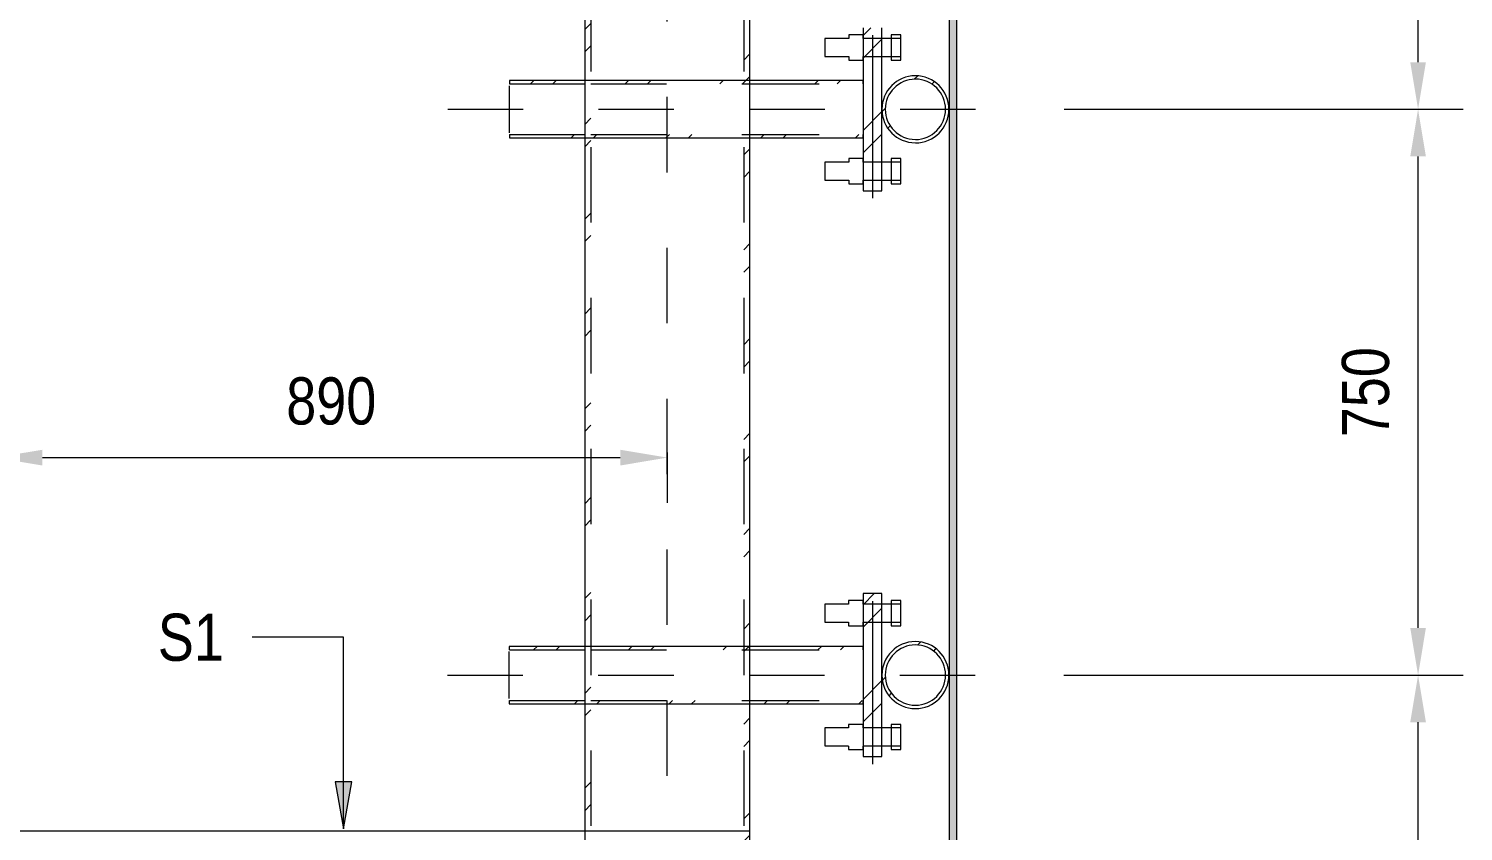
# Model space of a CAD drawing. Header units: metres. Extents: x -1109.9 to -1078.3, y 2.7 to 25.4.
# Drawn here: x -1091.256 to -1089.354, y 22.204 to 23.268 of the extents above; entities that cross this region are included whole.
import ezdxf

# ---------------------------------------------------------------- set-up
doc = ezdxf.new("R2010")
doc.units = ezdxf.units.M
doc.linetypes.add('JacobsCenter', pattern=[0.015, 0.009, -0.0015, 0.003, -0.0015])
doc.linetypes.add('JacobsDash', pattern=[0.0045, 0.003, -0.0015])
doc.layers.get('Defpoints').update_dxf_attribs({"color": 41})
for name, color, linetype, lineweight in [('A-ANNO-DIMS', 7, 'Continuous', 9), ('A-DETL', 7, 'Continuous', 13), ('A-GENM', 7, 'Continuous', 35), ('A-SIGN', 7, 'Continuous', 9), ('G-ANNO-TEXT', 7, 'Continuous', 9), ('S-BEAM', 7, 'Continuous', 50), ('S-BEAM-HDLN', 7, 'JacobsDash', 18), ('S-FSTN', 7, 'Continuous', 18)]:
    doc.layers.add(name, color=color, linetype=linetype, lineweight=lineweight)
doc.styles.add('Arial Narrow', font='ARIALN.TTF', dxfattribs={"height": 0.0625})
doc.dimstyles.new('Dimension_Standard_O__mm_', dxfattribs={"dimscale": 0.3048, "dimtxt": 0.063964, "dimasz": 0.205052, "dimexe": 0.19685, "dimexo": 0.123031, "dimgap": 0.123031, "dimtad": 1, "dimdec": 0, "dimlfac": 1000, "dimzin": 0, "dimdsep": 46, "dimtxsty": 'Arial Narrow', "dimsah": 1, "dimcen": 0.09, "dimaunit": 1, "dimadec": 4, "dimazin": 0, "dimtfac": 1, "dimtdec": 4, "dimtix": 1, "dimtmove": 0, "dimatfit": 3, "dimfxl": 1, "dimtvp": 1, "dimtfill": 1, "dimtolj": 1, "dimtzin": 0, "dimlwd": 18, "dimlwe": 18, "dimarcsym": 2})
pattern_1 = [(45, (-1107.369, 22.258), (-0.0628618, 0.0628618), []), (45, (-1107.369, 22.354), (-0.0628618, 0.0628618), [])]

# ---------------------------------------------------------------- blocks, each defined once
blk = doc.blocks.new('T2D_STATIC SIGN BRACKET_BR-8_ - SIGN BRACKET 400x400-9299522-DRG-2873202 - TRUSS TYPE T2')
at = {"layer": 'A-GENM', "lineweight": 9}
h = blk.add_hatch(dxfattribs=at)
h.set_pattern_fill('FP_2', color=256, style=0, pattern_type=2)
h.set_pattern_definition(pattern_1)
h.paths.add_polyline_path([(-1107.4049, 20.6111), (-1107.4049, 25.1111), (-1107.4131, 25.1111), (-1107.4131, 20.6111)])
h.paths.add_polyline_path([(-1107.624, 20.6111), (-1107.6158, 20.6111), (-1107.6158, 25.1111), (-1107.624, 25.1111), (-1107.624, 20.6493)])
h = blk.add_hatch(dxfattribs=at)
h.set_pattern_fill('FP_2', color=256, style=0, pattern_type=2)
h.set_pattern_definition(pattern_1)
h.paths.add_polyline_path([(-1107.1855, 23.1167), (-1107.174, 23.1182), (-1107.1633, 23.1226), (-1107.1541, 23.1297), (-1107.147, 23.1389), (-1107.1426, 23.1496), (-1107.1411, 23.1611), (-1107.1426, 23.1726), (-1107.147, 23.1833), (-1107.1541, 23.1926), (-1107.1633, 23.1996), (-1107.174, 23.2041), (-1107.1855, 23.2056), (-1107.197, 23.2041), (-1107.2078, 23.1996), (-1107.217, 23.1926), (-1107.224, 23.1833), (-1107.2285, 23.1726), (-1107.23, 23.1611), (-1107.2285, 23.1496), (-1107.224, 23.1389), (-1107.217, 23.1297), (-1107.2078, 23.1226), (-1107.197, 23.1182)])
h.paths.add_polyline_path([(-1107.1855, 23.1212), (-1107.1959, 23.1225), (-1107.2055, 23.1265), (-1107.2138, 23.1329), (-1107.2201, 23.1411), (-1107.2241, 23.1508), (-1107.2255, 23.1611), (-1107.2241, 23.1715), (-1107.2201, 23.1811), (-1107.2138, 23.1894), (-1107.2055, 23.1957), (-1107.1959, 23.1997), (-1107.1855, 23.2011), (-1107.1752, 23.1997), (-1107.1656, 23.1957), (-1107.1573, 23.1894), (-1107.1509, 23.1811), (-1107.1469, 23.1715), (-1107.1456, 23.1611), (-1107.1469, 23.1508), (-1107.1509, 23.1411), (-1107.1573, 23.1329), (-1107.1656, 23.1265), (-1107.1752, 23.1225)])
h = blk.add_hatch(dxfattribs=at)
h.set_pattern_fill('FP_2', color=256, style=0, pattern_type=2)
h.set_pattern_definition(pattern_1)
h.paths.add_polyline_path([(-1107.1855, 22.3667), (-1107.174, 22.3682), (-1107.1633, 22.3726), (-1107.1541, 22.3797), (-1107.147, 22.3889), (-1107.1426, 22.3996), (-1107.1411, 22.4111), (-1107.1426, 22.4226), (-1107.147, 22.4333), (-1107.1541, 22.4426), (-1107.1633, 22.4496), (-1107.174, 22.4541), (-1107.1855, 22.4556), (-1107.197, 22.4541), (-1107.2078, 22.4496), (-1107.217, 22.4426), (-1107.224, 22.4333), (-1107.2285, 22.4226), (-1107.23, 22.4111), (-1107.2285, 22.3996), (-1107.224, 22.3889), (-1107.217, 22.3797), (-1107.2078, 22.3726), (-1107.197, 22.3682)])
h.paths.add_polyline_path([(-1107.1855, 22.3712), (-1107.1959, 22.3725), (-1107.2055, 22.3765), (-1107.2138, 22.3829), (-1107.2201, 22.3911), (-1107.2241, 22.4008), (-1107.2255, 22.4111), (-1107.2241, 22.4215), (-1107.2201, 22.4311), (-1107.2138, 22.4394), (-1107.2055, 22.4457), (-1107.1959, 22.4497), (-1107.1855, 22.4511), (-1107.1752, 22.4497), (-1107.1656, 22.4457), (-1107.1573, 22.4394), (-1107.1509, 22.4311), (-1107.1469, 22.4215), (-1107.1456, 22.4111), (-1107.1469, 22.4008), (-1107.1509, 22.3911), (-1107.1573, 22.3829), (-1107.1656, 22.3765), (-1107.1752, 22.3725)])
at = {"layer": 'S-BEAM-HDLN', "linetype": 'Continuous', "lineweight": 9}
h = blk.add_hatch(dxfattribs=at)
h.set_pattern_fill('FP_2', color=256, style=0, pattern_type=2)
h.set_pattern_definition(pattern_1)
h.paths.add_polyline_path([(-1107.724, 23.1231), (-1107.2549, 23.1231), (-1107.2549, 23.1276), (-1107.724, 23.1276)])
h.paths.add_polyline_path([(-1107.2549, 23.1947), (-1107.2549, 23.1992), (-1107.724, 23.1992), (-1107.724, 23.1947), (-1107.3255, 23.1947)])
h = blk.add_hatch(dxfattribs=at)
h.set_pattern_fill('FP_2', color=256, style=0, pattern_type=2)
h.set_pattern_definition(pattern_1)
h.paths.add_polyline_path([(-1107.7242, 22.3731), (-1107.2549, 22.3731), (-1107.2549, 22.3776), (-1107.7242, 22.3776)])
h.paths.add_polyline_path([(-1107.2549, 22.4447), (-1107.2549, 22.4492), (-1107.7242, 22.4492), (-1107.7242, 22.4447), (-1107.3255, 22.4447)])
at = {"layer": 'S-FSTN', "lineweight": 9}
h = blk.add_hatch(dxfattribs=at)
h.set_pattern_fill('FP_2', color=256, style=0, pattern_type=2)
h.set_pattern_definition(pattern_1)
h.paths.add_polyline_path([(-1107.2299, 23.0531), (-1107.2299, 23.2692), (-1107.2549, 23.2692), (-1107.2549, 23.0531)])
h = blk.add_hatch(dxfattribs=at)
h.set_pattern_fill('FP_2', color=256, style=0, pattern_type=2)
h.set_pattern_definition(pattern_1)
h.paths.add_polyline_path([(-1107.2299, 22.3031), (-1107.2299, 22.5192), (-1107.2549, 22.5192), (-1107.2549, 22.3031)])
at = {"layer": 'A-GENM', "lineweight": 13}
for p, q in [((-1107.624, 23.8775), (-1107.624, 23.1947)), ((-1107.4049, 23.1947), (-1107.4049, 23.8775)), ((-1107.2549, 23.2692), (-1107.2549, 23.2552)), ((-1107.2549, 23.2551), (-1107.2549, 23.2312)), ((-1107.2299, 23.2552), (-1107.2299, 23.2692)), ((-1107.2299, 23.2312), (-1107.2299, 23.2551)), ((-1107.2549, 23.2311), (-1107.2549, 23.1992)), ((-1107.2299, 23.0911), (-1107.2299, 23.2311)), ((-1107.624, 23.1992), (-1107.724, 23.1992)), ((-1107.724, 23.1992), (-1107.724, 23.1947)), ((-1107.6158, 23.1992), (-1107.6239, 23.1992)), ((-1107.4131, 23.1992), (-1107.6157, 23.1992)), ((-1107.4049, 23.1992), (-1107.413, 23.1992)), ((-1107.2549, 23.1992), (-1107.4048, 23.1992)), ((-1107.2549, 23.1947), (-1107.2549, 23.1992)), ((-1107.2549, 23.1991), (-1107.2549, 23.1947)), ((-1107.724, 23.1611), (-1107.724, 23.1923)), ((-1107.624, 23.1946), (-1107.624, 23.1276)), ((-1107.4049, 23.1276), (-1107.4049, 23.1946)), ((-1107.2549, 23.1946), (-1107.2549, 23.1276)), ((-1107.724, 23.13), (-1107.724, 23.1611)), ((-1107.724, 23.1275), (-1107.724, 23.1231)), ((-1107.724, 23.1231), (-1107.624, 23.1231)), ((-1107.624, 23.1275), (-1107.624, 22.4447)), ((-1107.6239, 23.1231), (-1107.6158, 23.1231)), ((-1107.6157, 23.1231), (-1107.4131, 23.1231)), ((-1107.413, 23.1231), (-1107.4049, 23.1231)), ((-1107.4049, 22.4447), (-1107.4049, 23.1275)), ((-1107.4048, 23.1231), (-1107.2549, 23.1231)), ((-1107.2549, 23.1275), (-1107.2549, 23.1231)), ((-1107.2549, 23.1231), (-1107.2549, 23.1275)), ((-1107.2549, 23.123), (-1107.2549, 23.0911)), ((-1107.2549, 23.091), (-1107.2549, 23.0671)), ((-1107.2299, 23.0671), (-1107.2299, 23.091)), ((-1107.2549, 23.067), (-1107.2549, 23.0531)), ((-1107.2299, 23.0531), (-1107.2299, 23.067)), ((-1107.2549, 23.0531), (-1107.2299, 23.0531)), ((-1107.2299, 22.5192), (-1107.2549, 22.5192)), ((-1107.2549, 22.5192), (-1107.2549, 22.5052)), ((-1107.2299, 22.5052), (-1107.2299, 22.5192)), ((-1107.2549, 22.5051), (-1107.2549, 22.4812)), ((-1107.2299, 22.4812), (-1107.2299, 22.5051)), ((-1107.2549, 22.4811), (-1107.2549, 22.4492)), ((-1107.2299, 22.3411), (-1107.2299, 22.4811)), ((-1107.624, 22.4492), (-1107.7242, 22.4492)), ((-1107.7242, 22.4492), (-1107.7242, 22.4447)), ((-1107.7242, 22.4111), (-1107.7242, 22.4423)), ((-1107.624, 22.4446), (-1107.624, 22.3776)), ((-1107.6158, 22.4492), (-1107.6239, 22.4492)), ((-1107.4131, 22.4492), (-1107.6157, 22.4492)), ((-1107.4049, 22.4492), (-1107.413, 22.4492)), ((-1107.4049, 22.3776), (-1107.4049, 22.4446)), ((-1107.2549, 22.4492), (-1107.4048, 22.4492)), ((-1107.2549, 22.4447), (-1107.2549, 22.4492)), ((-1107.2549, 22.4491), (-1107.2549, 22.4447)), ((-1107.2549, 22.4446), (-1107.2549, 22.3776)), ((-1107.7242, 22.38), (-1107.7242, 22.4111)), ((-1107.7242, 22.3775), (-1107.7242, 22.3731)), ((-1107.624, 22.3775), (-1107.624, 21.6197)), ((-1107.4049, 21.6197), (-1107.4049, 22.3775)), ((-1107.2549, 22.3775), (-1107.2549, 22.3731)), ((-1107.2549, 22.3731), (-1107.2549, 22.3775)), ((-1107.7242, 22.3731), (-1107.624, 22.3731)), ((-1107.6239, 22.3731), (-1107.6158, 22.3731)), ((-1107.6157, 22.3731), (-1107.4131, 22.3731)), ((-1107.413, 22.3731), (-1107.4049, 22.3731)), ((-1107.4048, 22.3731), (-1107.2549, 22.3731)), ((-1107.2549, 22.373), (-1107.2549, 22.3411)), ((-1107.2549, 22.341), (-1107.2549, 22.3171)), ((-1107.2299, 22.3171), (-1107.2299, 22.341)), ((-1107.2549, 22.317), (-1107.2549, 22.3031)), ((-1107.2549, 22.3031), (-1107.2299, 22.3031)), ((-1107.2299, 22.3031), (-1107.2299, 22.317))]:
    blk.add_line(p, q, dxfattribs=at)
for centre, radius, start, end in [((-1107.1855, 23.1611), 0.0444, 90, 270), ((-1107.1855, 23.1611), 0.0399, 90, 270), ((-1107.1855, 23.1611), 0.0445, 270, 90), ((-1107.1855, 23.1611), 0.04, 270, 90), ((-1107.1855, 22.4111), 0.0444, 90, 270), ((-1107.1855, 22.4111), 0.0445, 270, 90), ((-1107.1855, 22.4111), 0.0399, 90, 270), ((-1107.1855, 22.4111), 0.04, 270, 90)]:
    blk.add_arc(centre, radius, start, end, dxfattribs=at)
at = {"layer": 'S-BEAM-HDLN', "lineweight": 13}
for p, q in [((-1107.6158, 25.1111), (-1107.6158, 20.6111)), ((-1107.4131, 25.1111), (-1107.4131, 20.6111)), ((-1107.724, 23.1947), (-1107.6158, 23.1947)), ((-1107.6157, 23.1947), (-1107.4131, 23.1947)), ((-1107.413, 23.1947), (-1107.2549, 23.1947)), ((-1107.724, 23.1276), (-1107.6158, 23.1276)), ((-1107.6157, 23.1276), (-1107.4131, 23.1276)), ((-1107.413, 23.1276), (-1107.2549, 23.1276)), ((-1107.7242, 22.4447), (-1107.7241, 22.4447)), ((-1107.724, 22.4447), (-1107.6158, 22.4447)), ((-1107.6157, 22.4447), (-1107.4131, 22.4447)), ((-1107.413, 22.4447), (-1107.2549, 22.4447)), ((-1107.7242, 22.3776), (-1107.7241, 22.3776)), ((-1107.724, 22.3776), (-1107.6158, 22.3776)), ((-1107.6157, 22.3776), (-1107.4131, 22.3776)), ((-1107.413, 22.3776), (-1107.2549, 22.3776))]:
    blk.add_line(p, q, dxfattribs=at)
at = {"layer": 'S-FSTN', "lineweight": 13}
for p, q in [((-1107.2739, 23.2552), (-1107.3057, 23.2552)), ((-1107.3057, 23.2552), (-1107.3057, 23.2312)), ((-1107.2549, 23.2599), (-1107.2739, 23.2599)), ((-1107.2739, 23.2599), (-1107.2739, 23.2552)), ((-1107.2549, 23.2552), (-1107.2549, 23.2599)), ((-1107.2049, 23.2552), (-1107.2549, 23.2552)), ((-1107.2049, 23.2599), (-1107.2176, 23.2599)), ((-1107.2176, 23.2599), (-1107.2176, 23.2552)), ((-1107.2176, 23.2551), (-1107.2176, 23.2312)), ((-1107.2049, 23.2552), (-1107.2049, 23.2599)), ((-1107.2049, 23.2312), (-1107.2049, 23.2552)), ((-1107.2049, 23.2312), (-1107.2049, 23.2551)), ((-1107.3057, 23.2312), (-1107.2739, 23.2312)), ((-1107.2739, 23.2311), (-1107.2739, 23.2264)), ((-1107.2739, 23.2264), (-1107.2549, 23.2264)), ((-1107.2549, 23.2312), (-1107.2049, 23.2312)), ((-1107.2549, 23.2264), (-1107.2549, 23.2311)), ((-1107.2176, 23.2311), (-1107.2176, 23.2264)), ((-1107.2176, 23.2264), (-1107.2049, 23.2264)), ((-1107.2049, 23.2264), (-1107.2049, 23.2311)), ((-1107.2739, 23.0911), (-1107.3057, 23.0911)), ((-1107.3057, 23.0911), (-1107.3057, 23.0671)), ((-1107.2549, 23.0958), (-1107.2739, 23.0958)), ((-1107.2739, 23.0958), (-1107.2739, 23.0911)), ((-1107.2549, 23.0911), (-1107.2549, 23.0958)), ((-1107.2049, 23.0911), (-1107.2549, 23.0911)), ((-1107.2049, 23.0958), (-1107.2176, 23.0958)), ((-1107.2176, 23.0958), (-1107.2176, 23.0911)), ((-1107.2176, 23.091), (-1107.2176, 23.0671)), ((-1107.2049, 23.0911), (-1107.2049, 23.0958)), ((-1107.2049, 23.0671), (-1107.2049, 23.0911)), ((-1107.2049, 23.0671), (-1107.2049, 23.091)), ((-1107.3057, 23.0671), (-1107.2739, 23.0671)), ((-1107.2739, 23.067), (-1107.2739, 23.0623)), ((-1107.2739, 23.0623), (-1107.2549, 23.0623)), ((-1107.2549, 23.0671), (-1107.2049, 23.0671)), ((-1107.2549, 23.0623), (-1107.2549, 23.067)), ((-1107.2176, 23.067), (-1107.2176, 23.0623)), ((-1107.2176, 23.0623), (-1107.2049, 23.0623)), ((-1107.2049, 23.0623), (-1107.2049, 23.067)), ((-1107.2549, 22.5099), (-1107.274, 22.5099)), ((-1107.274, 22.5099), (-1107.274, 22.5052)), ((-1107.2549, 22.5052), (-1107.2549, 22.5099)), ((-1107.2049, 22.5099), (-1107.2176, 22.5099)), ((-1107.2176, 22.5099), (-1107.2176, 22.5052)), ((-1107.2049, 22.5052), (-1107.2049, 22.5099)), ((-1107.274, 22.5052), (-1107.3057, 22.5052)), ((-1107.3057, 22.5052), (-1107.3057, 22.4812)), ((-1107.2049, 22.5052), (-1107.2549, 22.5052)), ((-1107.2176, 22.5051), (-1107.2176, 22.4812)), ((-1107.2049, 22.4812), (-1107.2049, 22.5052)), ((-1107.2049, 22.4812), (-1107.2049, 22.5051)), ((-1107.3057, 22.4812), (-1107.274, 22.4812)), ((-1107.274, 22.4811), (-1107.274, 22.4764)), ((-1107.274, 22.4764), (-1107.2549, 22.4764)), ((-1107.2549, 22.4812), (-1107.2049, 22.4812)), ((-1107.2549, 22.4764), (-1107.2549, 22.4811)), ((-1107.2176, 22.4811), (-1107.2176, 22.4764)), ((-1107.2176, 22.4764), (-1107.2049, 22.4764)), ((-1107.2049, 22.4764), (-1107.2049, 22.4811)), ((-1107.274, 22.3411), (-1107.3057, 22.3411)), ((-1107.3057, 22.3411), (-1107.3057, 22.3171)), ((-1107.2549, 22.3458), (-1107.274, 22.3458)), ((-1107.274, 22.3458), (-1107.274, 22.3411)), ((-1107.2549, 22.3411), (-1107.2549, 22.3458)), ((-1107.2049, 22.3411), (-1107.2549, 22.3411)), ((-1107.2049, 22.3458), (-1107.2176, 22.3458)), ((-1107.2176, 22.3458), (-1107.2176, 22.3411)), ((-1107.2176, 22.341), (-1107.2176, 22.3171)), ((-1107.2049, 22.3411), (-1107.2049, 22.3458)), ((-1107.2049, 22.3171), (-1107.2049, 22.3411)), ((-1107.2049, 22.3171), (-1107.2049, 22.341)), ((-1107.3057, 22.3171), (-1107.274, 22.3171)), ((-1107.274, 22.317), (-1107.274, 22.3123)), ((-1107.274, 22.3123), (-1107.2549, 22.3123)), ((-1107.2549, 22.3171), (-1107.2049, 22.3171)), ((-1107.2549, 22.3123), (-1107.2549, 22.317)), ((-1107.2176, 22.317), (-1107.2176, 22.3123)), ((-1107.2176, 22.3123), (-1107.2049, 22.3123)), ((-1107.2049, 22.3123), (-1107.2049, 22.317))]:
    blk.add_line(p, q, dxfattribs=at)
blk = doc.blocks.new('N5S-AWS-001 SIGN4 - N5S-AWS-001 SIGN-9299525-DRG-2873202 - TRUSS TYPE T2')
at = {"layer": 'A-SIGN', "true_color": 0xc0c0c0}
blk.add_hatch(color=9, dxfattribs=at).paths.add_polyline_path([(-1107.1303, 20.6112), (-1107.1303, 25.1111), (-1107.1408, 25.1111), (-1107.1408, 20.6112)])
at = {"layer": 'A-SIGN', "lineweight": 18}
for p, q in [((-1107.1408, 25.1111), (-1107.1408, 20.6112)), ((-1107.1303, 20.6112), (-1107.1303, 25.1111))]:
    blk.add_line(p, q, dxfattribs=at)
blk = doc.blocks.new('DIMBLOCK43-DRG-2873202 - TRUSS TYPE T2')
at = {"layer": 'A-ANNO-DIMS', "color": 0, "lineweight": 18, "transparency": 16777216}
for p, q in [((-1091.3009, 22.4873), (-1091.3009, 22.7594)), ((-1090.4095, 22.7061), (-1090.4095, 22.6394)), ((-1091.2384, 22.6994), (-1090.472, 22.6994))]:
    blk.add_line(p, q, dxfattribs=at)
at = {"layer": 'A-ANNO-DIMS', "color": 0, "transparency": 16777216}
for points in [[(-1091.2384, 22.7098), (-1091.2384, 22.6889), (-1091.3009, 22.6994)], [(-1090.472, 22.7098), (-1090.472, 22.6889), (-1090.4095, 22.6994)]]:
    blk.add_solid(points, dxfattribs=at)
at = {"layer": 'Defpoints', "color": 0, "transparency": 16777216}
for p in [(-1090.4095, 22.7436), (-1090.4095, 22.6994), (-1091.3009, 22.4498)]:
    blk.add_point(p, dxfattribs=at)
at = {"layer": 'A-ANNO-DIMS', "color": 0, "lineweight": 18, "transparency": 16777216, "insert": (-1090.8552, 22.7741), "char_height": 0.0625, "width": 0.142549, "attachment_point": 5, "style": 'Arial Narrow', "bg_fill": 3, "box_fill_scale": 1.1, "bg_fill_color": 256, "bg_fill_true_color": 13158600, "bg_fill_transparency": 0}
blk.add_mtext('\\A1;890\u200f', dxfattribs=at)
blk = doc.blocks.new('DIMBLOCK46-DRG-2873202 - TRUSS TYPE T2')
at = {"layer": 'A-ANNO-DIMS', "color": 0, "lineweight": 18, "transparency": 16777216}
for p, q in [((-1089.8835, 22.4111), (-1089.3537, 22.4111)), ((-1089.4137, 21.65), (-1089.4137, 22.3486)), ((-1089.5695, 21.5875), (-1089.3537, 21.5875))]:
    blk.add_line(p, q, dxfattribs=at)
at = {"layer": 'A-ANNO-DIMS', "color": 0, "transparency": 16777216}
for points in [[(-1089.4241, 22.3486), (-1089.4033, 22.3486), (-1089.4137, 22.4111)], [(-1089.4241, 21.65), (-1089.4033, 21.65), (-1089.4137, 21.5875)]]:
    blk.add_solid(points, dxfattribs=at)
at = {"layer": 'Defpoints', "color": 0, "transparency": 16777216}
for p in [(-1089.921, 22.4111), (-1089.4137, 22.4111), (-1089.607, 21.5875)]:
    blk.add_point(p, dxfattribs=at)
at = {"layer": 'A-ANNO-DIMS', "color": 0, "lineweight": 18, "transparency": 16777216, "insert": (-1089.4885, 21.9993), "char_height": 0.0625, "width": 0.142549, "attachment_point": 5, "rotation": 90, "style": 'Arial Narrow', "bg_fill": 3, "box_fill_scale": 1.1, "bg_fill_color": 256, "bg_fill_true_color": 13158600, "bg_fill_transparency": 0}
blk.add_mtext('\\A1;825\u200e', dxfattribs=at)
blk = doc.blocks.new('DIMBLOCK47-DRG-2873202 - TRUSS TYPE T2')
at = {"layer": 'A-ANNO-DIMS', "color": 0, "lineweight": 18, "transparency": 16777216}
for p, q in [((-1089.8832, 23.1611), (-1089.3537, 23.1611)), ((-1089.4137, 22.4736), (-1089.4137, 23.0986)), ((-1089.8835, 22.4111), (-1089.3537, 22.4111))]:
    blk.add_line(p, q, dxfattribs=at)
at = {"layer": 'A-ANNO-DIMS', "color": 0, "transparency": 16777216}
for points in [[(-1089.4241, 23.0986), (-1089.4033, 23.0986), (-1089.4137, 23.1611)], [(-1089.4241, 22.4736), (-1089.4033, 22.4736), (-1089.4137, 22.4111)]]:
    blk.add_solid(points, dxfattribs=at)
at = {"layer": 'Defpoints', "color": 0, "transparency": 16777216}
for p in [(-1089.9207, 23.1611), (-1089.4137, 23.1611), (-1089.921, 22.4111)]:
    blk.add_point(p, dxfattribs=at)
at = {"layer": 'A-ANNO-DIMS', "color": 0, "lineweight": 18, "transparency": 16777216, "insert": (-1089.4831, 22.7861), "char_height": 0.0625, "width": 0.142549, "attachment_point": 5, "rotation": 90, "style": 'Arial Narrow', "bg_fill": 3, "box_fill_scale": 1.1, "bg_fill_color": 256, "bg_fill_true_color": 13158600, "bg_fill_transparency": 0}
blk.add_mtext('\\A1;750', dxfattribs=at)
blk = doc.blocks.new('DIMBLOCK48-DRG-2873202 - TRUSS TYPE T2')
at = {"layer": 'A-ANNO-DIMS', "color": 0, "lineweight": 18, "transparency": 16777216}
for p, q in [((-1089.8832, 23.9111), (-1089.3537, 23.9111)), ((-1089.4137, 23.2236), (-1089.4137, 23.8486)), ((-1089.8832, 23.1611), (-1089.3537, 23.1611))]:
    blk.add_line(p, q, dxfattribs=at)
at = {"layer": 'A-ANNO-DIMS', "color": 0, "transparency": 16777216}
for points in [[(-1089.4241, 23.8486), (-1089.4033, 23.8486), (-1089.4137, 23.9111)], [(-1089.4241, 23.2236), (-1089.4033, 23.2236), (-1089.4137, 23.1611)]]:
    blk.add_solid(points, dxfattribs=at)
at = {"layer": 'Defpoints', "color": 0, "transparency": 16777216}
for p in [(-1089.9207, 23.9111), (-1089.4137, 23.9111), (-1089.9207, 23.1611)]:
    blk.add_point(p, dxfattribs=at)
at = {"layer": 'A-ANNO-DIMS', "color": 0, "lineweight": 18, "transparency": 16777216, "insert": (-1089.4831, 23.5361), "char_height": 0.0625, "width": 0.142549, "attachment_point": 5, "rotation": 90, "style": 'Arial Narrow', "bg_fill": 3, "box_fill_scale": 1.1, "bg_fill_color": 256, "bg_fill_true_color": 13158600, "bg_fill_transparency": 0}
blk.add_mtext('\\A1;750', dxfattribs=at)

msp = doc.modelspace()

# ---------------------------------------------------------------- hatches: boundary and pattern name
at = {"layer": 'G-ANNO-TEXT'}
msp.add_hatch(color=256, dxfattribs=at).paths.add_polyline_path([(-1090.8389, 22.2071), (-1090.8279, 22.2696), (-1090.8499, 22.2696)])

# ---------------------------------------------------------------- linework, layer by layer
at = {"layer": 'A-DETL', "linetype": 'JacobsCenter'}
for p, q in [((-1090.4095, 20.4775), (-1090.4095, 25.1775)), ((-1090.7007, 23.1611), (-1089.9207, 23.1611)), ((-1090.701, 22.4111), (-1089.921, 22.4111))]:
    msp.add_line(p, q, dxfattribs=at)
at = {"layer": 'A-DETL', "lineweight": 18}
for p, q in [((-1090.1374, 23.2592), (-1090.1374, 23.0431)), ((-1090.1374, 22.5092), (-1090.1374, 22.2931))]:
    msp.add_line(p, q, dxfattribs=at)
at = {"layer": 'G-ANNO-TEXT'}
for p, q in [((-1090.8279, 22.2696), (-1090.8499, 22.2696)), ((-1090.8499, 22.2696), (-1090.8389, 22.2071)), ((-1090.8389, 22.2071), (-1090.8279, 22.2696))]:
    msp.add_line(p, q, dxfattribs=at)
at = {"layer": 'S-BEAM', "lineweight": 13}
for p, q in [((-1090.5191, 22.204), (-1092.5663, 22.204)), ((-1090.5109, 22.204), (-1090.519, 22.204)), ((-1090.3082, 22.204), (-1090.5108, 22.204)), ((-1090.3, 22.204), (-1090.3081, 22.204))]:
    msp.add_line(p, q, dxfattribs=at)

# ---------------------------------------------------------------- block references
at = {"layer": 'A-SIGN'}
msp.add_blockref('N5S-AWS-001 SIGN4 - N5S-AWS-001 SIGN-9299525-DRG-2873202 - TRUSS TYPE T2', (17.105, 0), dxfattribs=at)
at = {"layer": 'S-BEAM-HDLN', "lineweight": 13}
msp.add_blockref('T2D_STATIC SIGN BRACKET_BR-8_ - SIGN BRACKET 400x400-9299522-DRG-2873202 - TRUSS TYPE T2', (17.105, 0), dxfattribs=at)

# ---------------------------------------------------------------- next in the draw order: dimensions: what is measured, and where the dimension line sits
at = {"layer": 'A-ANNO-DIMS', "lineweight": 18}
dim = msp.add_linear_dim(base=(-1090.4095, 22.6994), p1=(-1091.3009, 22.4498), p2=(-1090.4095, 22.7436), text='890\u200f', dimstyle='Dimension_Standard_O__mm_', override={"dimpost": '<>', "dimfxl": 0.938638}, dxfattribs=at)
dim.commit()
dim.dimension.update_dxf_attribs({"geometry": 'DIMBLOCK43-DRG-2873202 - TRUSS TYPE T2', "text_midpoint": (-1090.8552, 22.7741)})
dim = msp.add_linear_dim(base=(-1089.4137, 22.4111), p1=(-1089.607, 21.5875), p2=(-1089.921, 22.4111), angle=90, text='825\u200e', dimstyle='Dimension_Standard_O__mm_', override={"dimpost": '<>', "dimfxl": 0.881484}, dxfattribs=at)
dim.commit()
dim.dimension.update_dxf_attribs({"geometry": 'DIMBLOCK46-DRG-2873202 - TRUSS TYPE T2', "text_midpoint": (-1089.4885, 21.9993)})

# ---------------------------------------------------------------- next in the draw order: linework, layer by layer
at = {"layer": 'G-ANNO-TEXT'}
for p, q in [((-1090.9584, 22.4613), (-1090.96, 22.4613)), ((-1090.8389, 22.4613), (-1090.9584, 22.4613)), ((-1090.8389, 22.2071), (-1090.8389, 22.4613))]:
    msp.add_line(p, q, dxfattribs=at)

# ---------------------------------------------------------------- next in the draw order: texts
at = {"layer": 'G-ANNO-TEXT', "insert": (-1091.0852, 22.4925), "char_height": 0.0625, "attachment_point": 1, "style": 'Arial Narrow', "bg_fill": 3, "box_fill_scale": 1, "bg_fill_color": 256, "bg_fill_transparency": 0}
msp.add_mtext('S1', dxfattribs=at)

# ---------------------------------------------------------------- next in the draw order: dimensions: what is measured, and where the dimension line sits
at = {"layer": 'A-ANNO-DIMS', "lineweight": 18}
dim = msp.add_linear_dim(base=(-1089.4137, 23.1611), p1=(-1089.921, 22.4111), p2=(-1089.9207, 23.1611), angle=90, dimstyle='Dimension_Standard_O__mm_', override={"dimpost": '<>', "dimfxl": 0.75}, dxfattribs=at)
dim.commit()
dim.dimension.update_dxf_attribs({"geometry": 'DIMBLOCK47-DRG-2873202 - TRUSS TYPE T2', "text_midpoint": (-1089.4831, 22.7861)})

# ---------------------------------------------------------------- next in the draw order: dimensions: what is measured, and where the dimension line sits
dim = msp.add_linear_dim(base=(-1089.4137, 23.9111), p1=(-1089.9207, 23.1611), p2=(-1089.9207, 23.9111), angle=90, dimstyle='Dimension_Standard_O__mm_', override={"dimpost": '<>', "dimfxl": 0.75}, dxfattribs=at)
dim.commit()
dim.dimension.update_dxf_attribs({"geometry": 'DIMBLOCK48-DRG-2873202 - TRUSS TYPE T2', "text_midpoint": (-1089.4831, 23.5361)})

doc.saveas('drawing.dxf')
